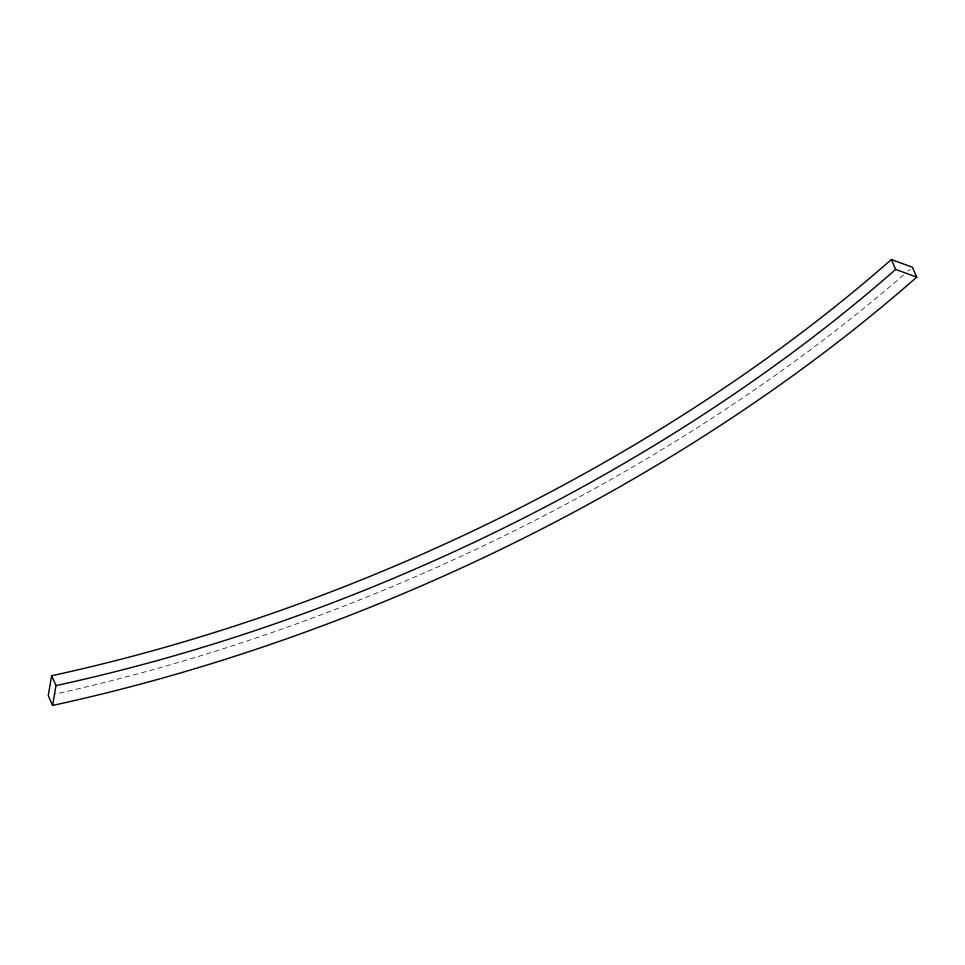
<?xml version="1.0" encoding="UTF-8"?>
<svg xmlns="http://www.w3.org/2000/svg" width="965" height="965" viewBox="0 0 965 965"><rect width="100%" height="100%" fill="white"/><g stroke="black" fill="none" stroke-linecap="round" stroke-linejoin="round"><path stroke-width="0.72" stroke-dasharray="4.83 3.62" d="M910.248 269.175A1144.14 631.496 -23.6 0 1 908.041 271.105M903.626 274.941A1144.14 631.496 -23.6 0 1 53.98 694.33"/><path stroke-width="1.45" d="M51.676 675.729L48.25 695.584L52.568 705.451A1144.14 631.496 -23.6 0 0 916.75 277.136L912.432 267.257L891.371 259.549A1111.704 613.595 -23.6 0 1 51.676 675.729L55.994 685.596L52.568 705.451M891.371 259.549L895.689 269.416L916.75 277.136M895.689 269.416A1111.704 613.595 -23.6 0 1 55.994 685.596"/></g></svg>
